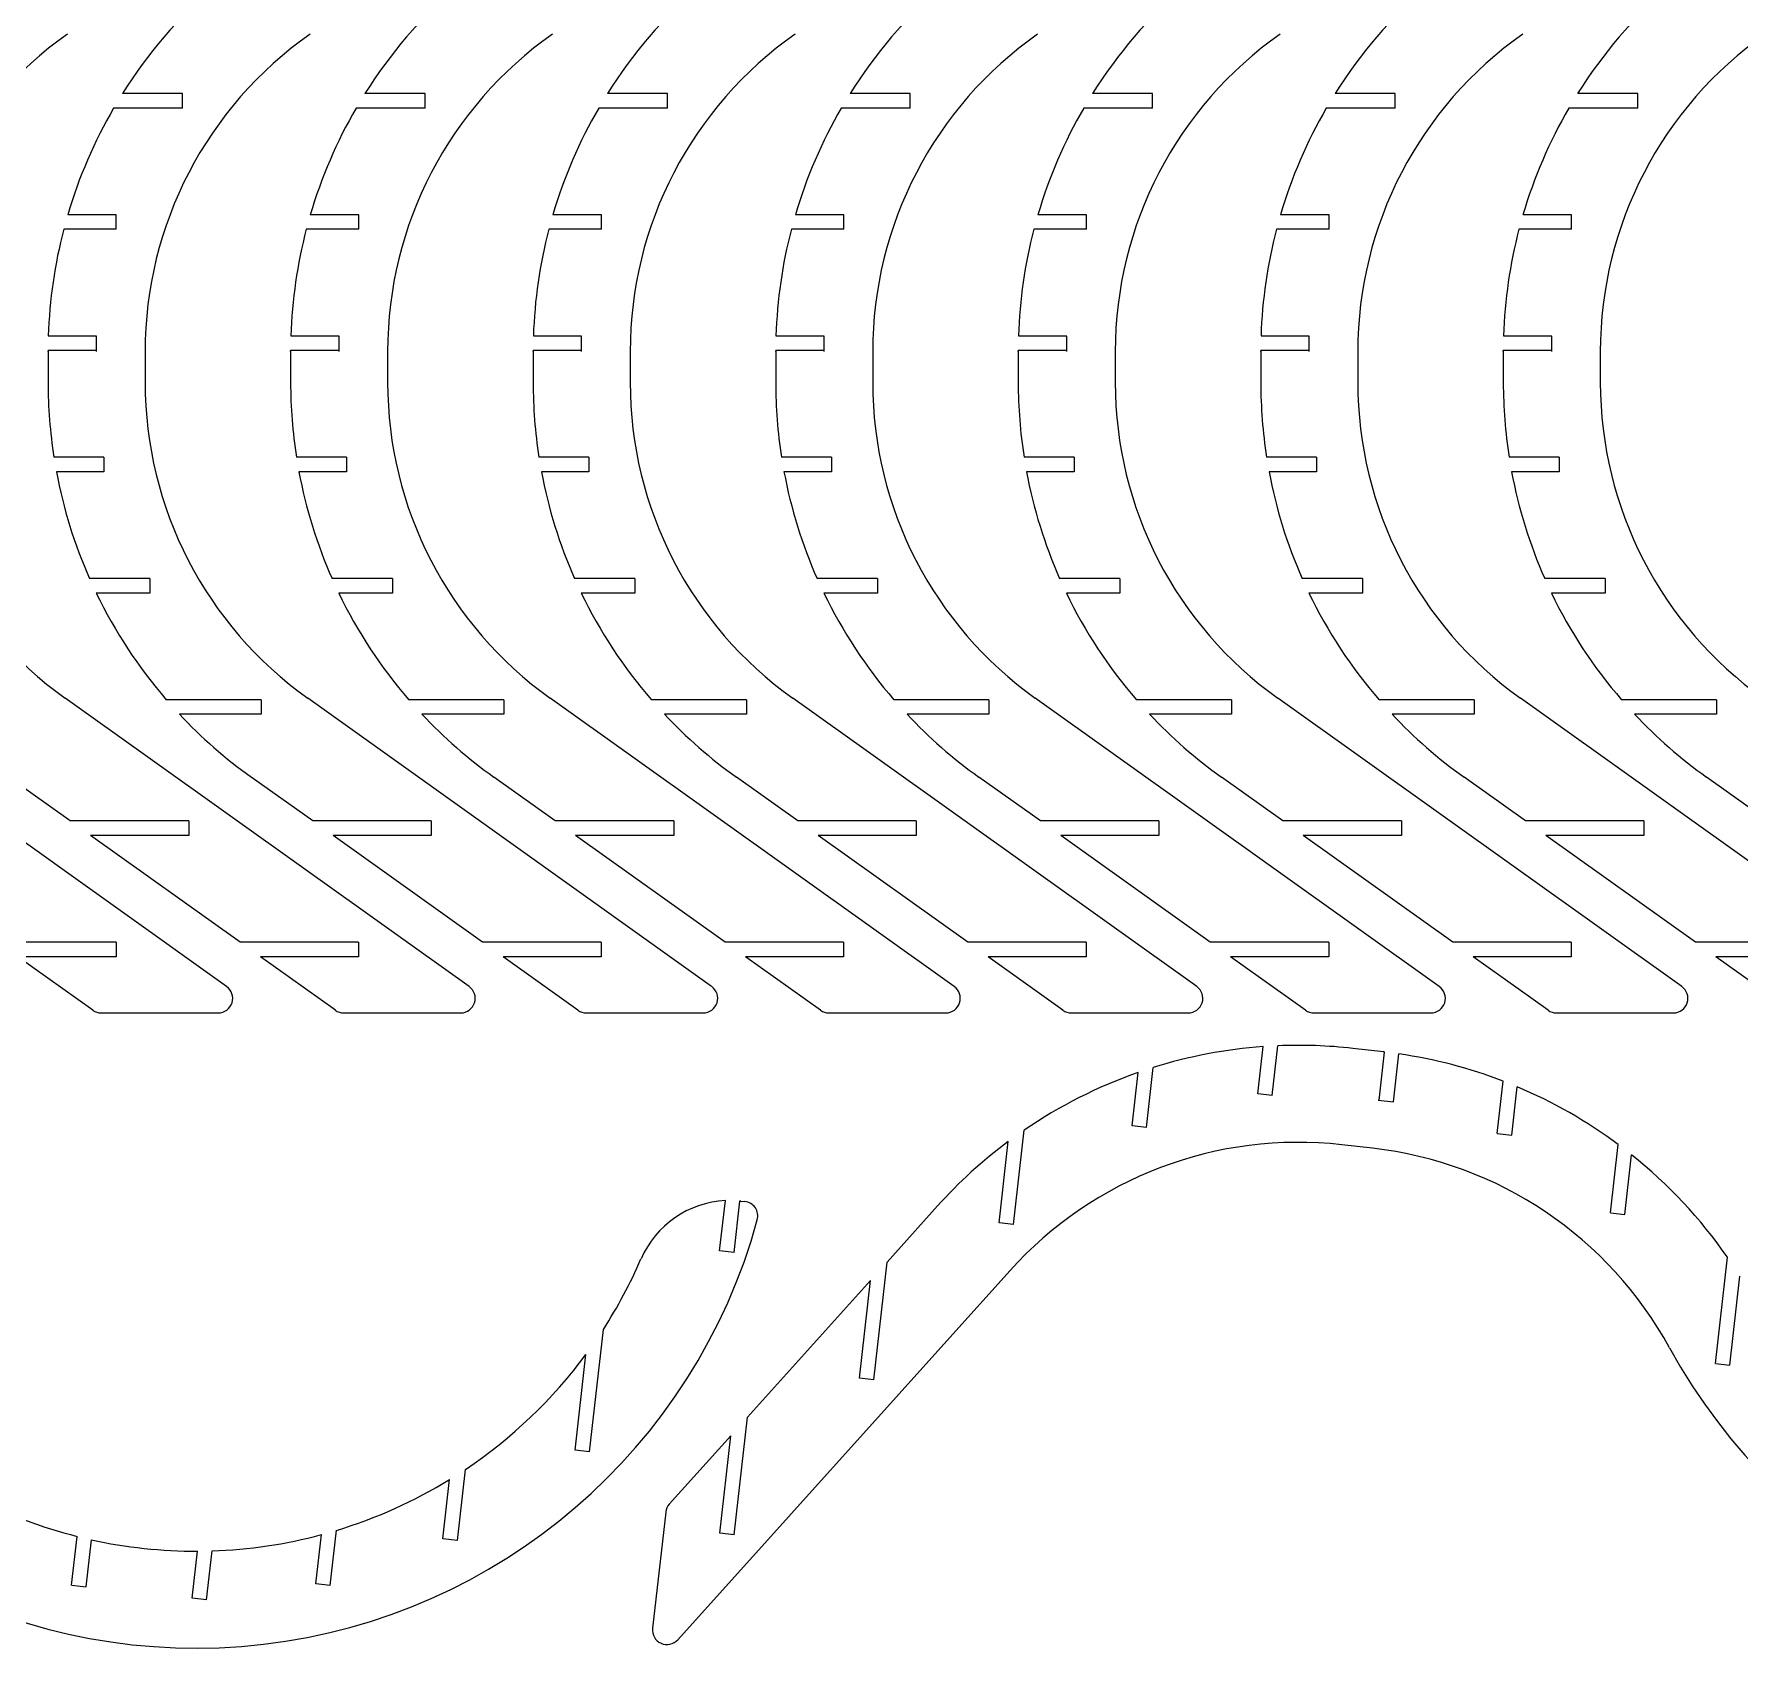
# Model space of a CAD drawing. Header units: millimetres. Extents: x -899 to 2374, y 2 to 721.
# Drawn here: x -316.9 to 34.8, y 171.2 to 504.6 of the extents above; entities that cross this region are included whole.
import ezdxf

# ---------------------------------------------------------------- set-up
doc = ezdxf.new("R2010")
doc.units = ezdxf.units.MM

msp = doc.modelspace()

# ---------------------------------------------------------------- linework, layer by layer
for p, q in [((-286.28, 492.36), (-298.66, 492.36)), ((-286.28, 492.36), (-298.66, 492.36)), ((-286.28, 489.36), (-286.28, 492.36)), ((-286.28, 489.36), (-286.28, 492.36)), ((-236.28, 492.36), (-248.66, 492.36)), ((-236.28, 492.36), (-248.66, 492.36)), ((-236.28, 489.36), (-236.28, 492.36)), ((-236.28, 489.36), (-236.28, 492.36)), ((-186.28, 492.36), (-198.66, 492.36)), ((-186.28, 492.36), (-198.66, 492.36)), ((-186.28, 489.36), (-186.28, 492.36)), ((-186.28, 489.36), (-186.28, 492.36)), ((-136.28, 492.36), (-148.66, 492.36)), ((-136.28, 492.36), (-148.66, 492.36)), ((-136.28, 489.36), (-136.28, 492.36)), ((-136.28, 489.36), (-136.28, 492.36)), ((-86.28, 492.36), (-98.66, 492.36)), ((-86.28, 492.36), (-98.66, 492.36)), ((-86.28, 489.36), (-86.28, 492.36)), ((-86.28, 489.36), (-86.28, 492.36)), ((-36.28, 492.36), (-48.66, 492.36)), ((-36.28, 492.36), (-48.66, 492.36)), ((-36.28, 489.36), (-36.28, 492.36)), ((-36.28, 489.36), (-36.28, 492.36)), ((13.72, 492.36), (1.34, 492.36)), ((13.72, 492.36), (1.34, 492.36)), ((13.72, 489.36), (13.72, 492.36)), ((13.72, 489.36), (13.72, 492.36)), ((-286.28, 489.36), (-300.48, 489.36)), ((-286.28, 489.36), (-300.48, 489.36)), ((-236.28, 489.36), (-250.48, 489.36)), ((-236.28, 489.36), (-250.48, 489.36)), ((-186.28, 489.36), (-200.48, 489.36)), ((-186.28, 489.36), (-200.48, 489.36)), ((-136.28, 489.36), (-150.48, 489.36)), ((-136.28, 489.36), (-150.48, 489.36)), ((-86.28, 489.36), (-100.48, 489.36)), ((-86.28, 489.36), (-100.48, 489.36)), ((-36.28, 489.36), (-50.48, 489.36)), ((-36.28, 489.36), (-50.48, 489.36)), ((13.72, 489.36), (-0.48, 489.36)), ((13.72, 489.36), (-0.48, 489.36)), ((-299.92, 464.36), (-310.76, 464.36)), ((-299.92, 464.36), (-310.76, 464.36)), ((-299.92, 467.36), (-309.93, 467.36)), ((-299.92, 467.36), (-309.93, 467.36)), ((-299.92, 464.36), (-299.92, 467.36)), ((-299.92, 464.36), (-299.92, 467.36)), ((-249.92, 464.36), (-260.76, 464.36)), ((-249.92, 464.36), (-260.76, 464.36)), ((-249.92, 467.36), (-259.93, 467.36)), ((-249.92, 467.36), (-259.93, 467.36)), ((-249.92, 464.36), (-249.92, 467.36)), ((-249.92, 464.36), (-249.92, 467.36)), ((-199.92, 464.36), (-210.76, 464.36)), ((-199.92, 464.36), (-210.76, 464.36)), ((-199.92, 467.36), (-209.93, 467.36)), ((-199.92, 467.36), (-209.93, 467.36)), ((-199.92, 464.36), (-199.92, 467.36)), ((-199.92, 464.36), (-199.92, 467.36)), ((-149.92, 464.36), (-160.76, 464.36)), ((-149.92, 464.36), (-160.76, 464.36)), ((-149.92, 467.36), (-159.93, 467.36)), ((-149.92, 467.36), (-159.93, 467.36)), ((-149.92, 464.36), (-149.92, 467.36)), ((-149.92, 464.36), (-149.92, 467.36)), ((-99.92, 464.36), (-110.76, 464.36)), ((-99.92, 464.36), (-110.76, 464.36)), ((-99.92, 467.36), (-109.93, 467.36)), ((-99.92, 467.36), (-109.93, 467.36)), ((-99.92, 464.36), (-99.92, 467.36)), ((-99.92, 464.36), (-99.92, 467.36)), ((-49.92, 464.36), (-60.76, 464.36)), ((-49.92, 464.36), (-60.76, 464.36)), ((-49.92, 467.36), (-59.93, 467.36)), ((-49.92, 467.36), (-59.93, 467.36)), ((-49.92, 464.36), (-49.92, 467.36)), ((-49.92, 464.36), (-49.92, 467.36)), ((0.08, 464.36), (-10.76, 464.36)), ((0.08, 464.36), (-10.76, 464.36)), ((0.08, 467.36), (-9.93, 467.36)), ((0.08, 467.36), (-9.93, 467.36)), ((0.08, 464.36), (0.08, 467.36)), ((0.08, 464.36), (0.08, 467.36)), ((-303.99, 442.36), (-313.94, 442.36)), ((-303.99, 442.36), (-313.94, 442.36)), ((-303.99, 439.16), (-303.99, 442.36)), ((-303.99, 439.16), (-303.99, 442.36)), ((-253.99, 442.36), (-263.94, 442.36)), ((-253.99, 442.36), (-263.94, 442.36)), ((-253.99, 439.16), (-253.99, 442.36)), ((-253.99, 439.16), (-253.99, 442.36)), ((-203.99, 442.36), (-213.94, 442.36)), ((-203.99, 442.36), (-213.94, 442.36)), ((-203.99, 439.16), (-203.99, 442.36)), ((-203.99, 439.16), (-203.99, 442.36)), ((-153.99, 442.36), (-163.94, 442.36)), ((-153.99, 442.36), (-163.94, 442.36)), ((-153.99, 439.16), (-153.99, 442.36)), ((-153.99, 439.16), (-153.99, 442.36)), ((-103.99, 442.36), (-113.94, 442.36)), ((-103.99, 442.36), (-113.94, 442.36)), ((-103.99, 439.16), (-103.99, 442.36)), ((-103.99, 439.16), (-103.99, 442.36)), ((-53.99, 442.36), (-63.94, 442.36)), ((-53.99, 442.36), (-63.94, 442.36)), ((-53.99, 439.16), (-53.99, 442.36)), ((-53.99, 439.16), (-53.99, 442.36)), ((-3.99, 442.36), (-13.94, 442.36)), ((-3.99, 442.36), (-13.94, 442.36)), ((-3.99, 439.16), (-3.99, 442.36)), ((-3.99, 439.16), (-3.99, 442.36)), ((-303.99, 439.36), (-313.99, 439.36)), ((-313.99, 439.16), (-313.99, 439.36)), ((-303.99, 439.36), (-313.99, 439.36)), ((-313.99, 439.16), (-313.99, 439.36)), ((-313.99, 439.16), (-313.99, 432.79)), ((-313.99, 439.16), (-313.99, 432.79)), ((-293.99, 439.16), (-293.99, 432.79)), ((-293.99, 439.16), (-293.99, 432.79)), ((-253.99, 439.36), (-263.99, 439.36)), ((-263.99, 439.16), (-263.99, 439.36)), ((-253.99, 439.36), (-263.99, 439.36)), ((-263.99, 439.16), (-263.99, 439.36)), ((-263.99, 439.16), (-263.99, 432.79)), ((-263.99, 439.16), (-263.99, 432.79)), ((-243.99, 439.16), (-243.99, 432.79)), ((-243.99, 439.16), (-243.99, 432.79)), ((-203.99, 439.36), (-213.99, 439.36)), ((-213.99, 439.16), (-213.99, 439.36)), ((-203.99, 439.36), (-213.99, 439.36)), ((-213.99, 439.16), (-213.99, 439.36)), ((-213.99, 439.16), (-213.99, 432.79)), ((-213.99, 439.16), (-213.99, 432.79)), ((-193.99, 439.16), (-193.99, 432.79)), ((-193.99, 439.16), (-193.99, 432.79)), ((-153.99, 439.36), (-163.99, 439.36)), ((-163.99, 439.16), (-163.99, 439.36)), ((-153.99, 439.36), (-163.99, 439.36)), ((-163.99, 439.16), (-163.99, 439.36)), ((-163.99, 439.16), (-163.99, 432.79)), ((-163.99, 439.16), (-163.99, 432.79)), ((-143.99, 439.16), (-143.99, 432.79)), ((-143.99, 439.16), (-143.99, 432.79)), ((-103.99, 439.36), (-113.99, 439.36)), ((-113.99, 439.16), (-113.99, 439.36)), ((-103.99, 439.36), (-113.99, 439.36)), ((-113.99, 439.16), (-113.99, 439.36)), ((-113.99, 439.16), (-113.99, 432.79)), ((-113.99, 439.16), (-113.99, 432.79)), ((-93.99, 439.16), (-93.99, 432.79)), ((-93.99, 439.16), (-93.99, 432.79)), ((-53.99, 439.36), (-63.99, 439.36)), ((-63.99, 439.16), (-63.99, 439.36)), ((-53.99, 439.36), (-63.99, 439.36)), ((-63.99, 439.16), (-63.99, 439.36)), ((-63.99, 439.16), (-63.99, 432.79)), ((-63.99, 439.16), (-63.99, 432.79)), ((-43.99, 439.16), (-43.99, 432.79)), ((-43.99, 439.16), (-43.99, 432.79)), ((-3.99, 439.36), (-13.99, 439.36)), ((-13.99, 439.16), (-13.99, 439.36)), ((-3.99, 439.36), (-13.99, 439.36)), ((-13.99, 439.16), (-13.99, 439.36)), ((-13.99, 439.16), (-13.99, 432.79)), ((-13.99, 439.16), (-13.99, 432.79)), ((6.01, 439.16), (6.01, 432.79)), ((6.01, 439.16), (6.01, 432.79)), ((-302.49, 417.36), (-312.79, 417.36)), ((-302.49, 417.36), (-312.79, 417.36)), ((-302.49, 417.36), (-302.49, 414.36)), ((-302.49, 417.36), (-302.49, 414.36)), ((-252.49, 417.36), (-262.79, 417.36)), ((-252.49, 417.36), (-262.79, 417.36)), ((-252.49, 417.36), (-252.49, 414.36)), ((-252.49, 417.36), (-252.49, 414.36)), ((-202.49, 417.36), (-212.79, 417.36)), ((-202.49, 417.36), (-212.79, 417.36)), ((-202.49, 417.36), (-202.49, 414.36)), ((-202.49, 417.36), (-202.49, 414.36)), ((-152.49, 417.36), (-162.79, 417.36)), ((-152.49, 417.36), (-162.79, 417.36)), ((-152.49, 417.36), (-152.49, 414.36)), ((-152.49, 417.36), (-152.49, 414.36)), ((-102.49, 417.36), (-112.79, 417.36)), ((-102.49, 417.36), (-112.79, 417.36)), ((-102.49, 417.36), (-102.49, 414.36)), ((-102.49, 417.36), (-102.49, 414.36)), ((-52.49, 417.36), (-62.79, 417.36)), ((-52.49, 417.36), (-62.79, 417.36)), ((-52.49, 417.36), (-52.49, 414.36)), ((-52.49, 417.36), (-52.49, 414.36)), ((-2.49, 417.36), (-12.79, 417.36)), ((-2.49, 417.36), (-12.79, 417.36)), ((-2.49, 417.36), (-2.49, 414.36)), ((-2.49, 417.36), (-2.49, 414.36)), ((-302.49, 414.36), (-312.28, 414.36)), ((-302.49, 414.36), (-312.28, 414.36)), ((-252.49, 414.36), (-262.28, 414.36)), ((-252.49, 414.36), (-262.28, 414.36)), ((-202.49, 414.36), (-212.28, 414.36)), ((-202.49, 414.36), (-212.28, 414.36)), ((-152.49, 414.36), (-162.28, 414.36)), ((-152.49, 414.36), (-162.28, 414.36)), ((-102.49, 414.36), (-112.28, 414.36)), ((-102.49, 414.36), (-112.28, 414.36)), ((-52.49, 414.36), (-62.28, 414.36)), ((-52.49, 414.36), (-62.28, 414.36)), ((-2.49, 414.36), (-12.28, 414.36)), ((-2.49, 414.36), (-12.28, 414.36)), ((-293.02, 392.36), (-305.45, 392.36)), ((-293.02, 392.36), (-305.45, 392.36)), ((-293.02, 392.36), (-293.02, 389.36)), ((-293.02, 392.36), (-293.02, 389.36)), ((-243.02, 392.36), (-255.45, 392.36)), ((-243.02, 392.36), (-255.45, 392.36)), ((-243.02, 392.36), (-243.02, 389.36)), ((-243.02, 392.36), (-243.02, 389.36)), ((-193.02, 392.36), (-205.45, 392.36)), ((-193.02, 392.36), (-205.45, 392.36)), ((-193.02, 392.36), (-193.02, 389.36)), ((-193.02, 392.36), (-193.02, 389.36)), ((-143.02, 392.36), (-155.45, 392.36)), ((-143.02, 392.36), (-155.45, 392.36)), ((-143.02, 392.36), (-143.02, 389.36)), ((-143.02, 392.36), (-143.02, 389.36)), ((-93.02, 392.36), (-105.45, 392.36)), ((-93.02, 392.36), (-105.45, 392.36)), ((-93.02, 392.36), (-93.02, 389.36)), ((-93.02, 392.36), (-93.02, 389.36)), ((-43.02, 392.36), (-55.45, 392.36)), ((-43.02, 392.36), (-55.45, 392.36)), ((-43.02, 392.36), (-43.02, 389.36)), ((-43.02, 392.36), (-43.02, 389.36)), ((6.98, 392.36), (-5.45, 392.36)), ((6.98, 392.36), (-5.45, 392.36)), ((6.98, 392.36), (6.98, 389.36)), ((6.98, 392.36), (6.98, 389.36)), ((-293.02, 389.36), (-304.07, 389.36)), ((-293.02, 389.36), (-304.07, 389.36)), ((-243.02, 389.36), (-254.07, 389.36)), ((-243.02, 389.36), (-254.07, 389.36)), ((-193.02, 389.36), (-204.07, 389.36)), ((-193.02, 389.36), (-204.07, 389.36)), ((-143.02, 389.36), (-154.07, 389.36)), ((-143.02, 389.36), (-154.07, 389.36)), ((-93.02, 389.36), (-104.07, 389.36)), ((-93.02, 389.36), (-104.07, 389.36)), ((-43.02, 389.36), (-54.07, 389.36)), ((-43.02, 389.36), (-54.07, 389.36)), ((6.98, 389.36), (-4.07, 389.36)), ((6.98, 389.36), (-4.07, 389.36)), ((-277.19, 308.23), (-360.47, 367.67)), ((-277.19, 308.23), (-360.47, 367.67)), ((-227.19, 308.23), (-310.47, 367.67)), ((-227.19, 308.23), (-310.47, 367.67)), ((-270.03, 367.36), (-289.62, 367.36)), ((-270.03, 367.36), (-289.62, 367.36)), ((-270.03, 367.36), (-270.03, 364.36)), ((-270.03, 367.36), (-270.03, 364.36)), ((-177.19, 308.23), (-260.47, 367.67)), ((-177.19, 308.23), (-260.47, 367.67)), ((-220.03, 367.36), (-239.62, 367.36)), ((-220.03, 367.36), (-239.62, 367.36)), ((-220.03, 367.36), (-220.03, 364.36)), ((-220.03, 367.36), (-220.03, 364.36)), ((-127.19, 308.23), (-210.47, 367.67)), ((-127.19, 308.23), (-210.47, 367.67)), ((-170.03, 367.36), (-189.62, 367.36)), ((-170.03, 367.36), (-189.62, 367.36)), ((-170.03, 367.36), (-170.03, 364.36)), ((-170.03, 367.36), (-170.03, 364.36)), ((-77.19, 308.23), (-160.47, 367.67)), ((-77.19, 308.23), (-160.47, 367.67)), ((-120.03, 367.36), (-139.62, 367.36)), ((-120.03, 367.36), (-139.62, 367.36)), ((-120.03, 367.36), (-120.03, 364.36)), ((-120.03, 367.36), (-120.03, 364.36)), ((-27.19, 308.23), (-110.47, 367.67)), ((-27.19, 308.23), (-110.47, 367.67)), ((-70.03, 367.36), (-89.62, 367.36)), ((-70.03, 367.36), (-89.62, 367.36)), ((-70.03, 367.36), (-70.03, 364.36)), ((-70.03, 367.36), (-70.03, 364.36)), ((22.81, 308.23), (-60.47, 367.67)), ((22.81, 308.23), (-60.47, 367.67)), ((-20.03, 367.36), (-39.62, 367.36)), ((-20.03, 367.36), (-39.62, 367.36)), ((-20.03, 367.36), (-20.03, 364.36)), ((-20.03, 367.36), (-20.03, 364.36)), ((72.81, 308.23), (-10.47, 367.67)), ((72.81, 308.23), (-10.47, 367.67)), ((29.97, 367.36), (10.38, 367.36)), ((29.97, 367.36), (10.38, 367.36)), ((29.97, 367.36), (29.97, 364.36)), ((29.97, 367.36), (29.97, 364.36)), ((-270.03, 364.36), (-286.91, 364.36)), ((-270.03, 364.36), (-286.91, 364.36)), ((-220.03, 364.36), (-236.91, 364.36)), ((-220.03, 364.36), (-236.91, 364.36)), ((-170.03, 364.36), (-186.91, 364.36)), ((-170.03, 364.36), (-186.91, 364.36)), ((-120.03, 364.36), (-136.91, 364.36)), ((-120.03, 364.36), (-136.91, 364.36)), ((-70.03, 364.36), (-86.91, 364.36)), ((-70.03, 364.36), (-86.91, 364.36)), ((-20.03, 364.36), (-36.91, 364.36)), ((-20.03, 364.36), (-36.91, 364.36)), ((29.97, 364.36), (13.09, 364.36)), ((29.97, 364.36), (13.09, 364.36)), ((-309.43, 342.36), (-322.09, 351.4)), ((-309.43, 342.36), (-322.09, 351.4)), ((-259.43, 342.36), (-272.09, 351.4)), ((-259.43, 342.36), (-272.09, 351.4)), ((-209.43, 342.36), (-222.09, 351.4)), ((-209.43, 342.36), (-222.09, 351.4)), ((-159.43, 342.36), (-172.09, 351.4)), ((-159.43, 342.36), (-172.09, 351.4)), ((-109.43, 342.36), (-122.09, 351.4)), ((-109.43, 342.36), (-122.09, 351.4)), ((-59.43, 342.36), (-72.09, 351.4)), ((-59.43, 342.36), (-72.09, 351.4)), ((-9.43, 342.36), (-22.09, 351.4)), ((-9.43, 342.36), (-22.09, 351.4)), ((40.57, 342.36), (27.91, 351.4)), ((40.57, 342.36), (27.91, 351.4)), ((-285, 342.36), (-309.43, 342.36)), ((-285, 342.36), (-309.43, 342.36)), ((-285, 342.36), (-285, 339.36)), ((-285, 342.36), (-285, 339.36)), ((-235, 342.36), (-259.43, 342.36)), ((-235, 342.36), (-259.43, 342.36)), ((-235, 342.36), (-235, 339.36)), ((-235, 342.36), (-235, 339.36)), ((-185, 342.36), (-209.43, 342.36)), ((-185, 342.36), (-209.43, 342.36)), ((-185, 342.36), (-185, 339.36)), ((-185, 342.36), (-185, 339.36)), ((-135, 342.36), (-159.43, 342.36)), ((-135, 342.36), (-159.43, 342.36)), ((-135, 342.36), (-135, 339.36)), ((-135, 342.36), (-135, 339.36)), ((-85, 342.36), (-109.43, 342.36)), ((-85, 342.36), (-109.43, 342.36)), ((-85, 342.36), (-85, 339.36)), ((-85, 342.36), (-85, 339.36)), ((-35, 342.36), (-59.43, 342.36)), ((-35, 342.36), (-59.43, 342.36)), ((-35, 342.36), (-35, 339.36)), ((-35, 342.36), (-35, 339.36)), ((15, 342.36), (-9.43, 342.36)), ((15, 342.36), (-9.43, 342.36)), ((15, 342.36), (15, 339.36)), ((15, 342.36), (15, 339.36)), ((-274.4, 317.36), (-305.23, 339.36)), ((-285, 339.36), (-305.23, 339.36)), ((-274.4, 317.36), (-305.23, 339.36)), ((-285, 339.36), (-305.23, 339.36)), ((-224.4, 317.36), (-255.23, 339.36)), ((-235, 339.36), (-255.23, 339.36)), ((-224.4, 317.36), (-255.23, 339.36)), ((-235, 339.36), (-255.23, 339.36)), ((-174.4, 317.36), (-205.23, 339.36)), ((-185, 339.36), (-205.23, 339.36)), ((-174.4, 317.36), (-205.23, 339.36)), ((-185, 339.36), (-205.23, 339.36)), ((-124.4, 317.36), (-155.23, 339.36)), ((-135, 339.36), (-155.23, 339.36)), ((-124.4, 317.36), (-155.23, 339.36)), ((-135, 339.36), (-155.23, 339.36)), ((-74.4, 317.36), (-105.23, 339.36)), ((-85, 339.36), (-105.23, 339.36)), ((-74.4, 317.36), (-105.23, 339.36)), ((-85, 339.36), (-105.23, 339.36)), ((-24.4, 317.36), (-55.23, 339.36)), ((-35, 339.36), (-55.23, 339.36)), ((-24.4, 317.36), (-55.23, 339.36)), ((-35, 339.36), (-55.23, 339.36)), ((25.6, 317.36), (-5.23, 339.36)), ((15, 339.36), (-5.23, 339.36)), ((25.6, 317.36), (-5.23, 339.36)), ((15, 339.36), (-5.23, 339.36)), ((-299.98, 317.36), (-324.4, 317.36)), ((-299.98, 317.36), (-324.4, 317.36)), ((-299.98, 317.36), (-299.98, 314.36)), ((-299.98, 317.36), (-299.98, 314.36)), ((-249.98, 317.36), (-274.4, 317.36)), ((-249.98, 317.36), (-274.4, 317.36)), ((-249.98, 317.36), (-249.98, 314.36)), ((-249.98, 317.36), (-249.98, 314.36)), ((-199.98, 317.36), (-224.4, 317.36)), ((-199.98, 317.36), (-224.4, 317.36)), ((-199.98, 317.36), (-199.98, 314.36)), ((-199.98, 317.36), (-199.98, 314.36)), ((-149.98, 317.36), (-174.4, 317.36)), ((-149.98, 317.36), (-174.4, 317.36)), ((-149.98, 317.36), (-149.98, 314.36)), ((-149.98, 317.36), (-149.98, 314.36)), ((-99.98, 317.36), (-124.4, 317.36)), ((-99.98, 317.36), (-124.4, 317.36)), ((-99.98, 317.36), (-99.98, 314.36)), ((-99.98, 317.36), (-99.98, 314.36)), ((-49.98, 317.36), (-74.4, 317.36)), ((-49.98, 317.36), (-74.4, 317.36)), ((-49.98, 317.36), (-49.98, 314.36)), ((-49.98, 317.36), (-49.98, 314.36)), ((0.02, 317.36), (-24.4, 317.36)), ((0.02, 317.36), (-24.4, 317.36)), ((0.02, 317.36), (0.02, 314.36)), ((0.02, 317.36), (0.02, 314.36)), ((50.02, 317.36), (25.6, 317.36)), ((50.02, 317.36), (25.6, 317.36)), ((-304.77, 303.35), (-320.2, 314.36)), ((-299.98, 314.36), (-320.2, 314.36)), ((-304.77, 303.35), (-320.2, 314.36)), ((-299.98, 314.36), (-320.2, 314.36)), ((-254.77, 303.35), (-270.2, 314.36)), ((-249.98, 314.36), (-270.2, 314.36)), ((-254.77, 303.35), (-270.2, 314.36)), ((-249.98, 314.36), (-270.2, 314.36)), ((-204.77, 303.35), (-220.2, 314.36)), ((-199.98, 314.36), (-220.2, 314.36)), ((-204.77, 303.35), (-220.2, 314.36)), ((-199.98, 314.36), (-220.2, 314.36)), ((-154.77, 303.35), (-170.2, 314.36)), ((-149.98, 314.36), (-170.2, 314.36)), ((-154.77, 303.35), (-170.2, 314.36)), ((-149.98, 314.36), (-170.2, 314.36)), ((-104.77, 303.35), (-120.2, 314.36)), ((-99.98, 314.36), (-120.2, 314.36)), ((-104.77, 303.35), (-120.2, 314.36)), ((-99.98, 314.36), (-120.2, 314.36)), ((-54.77, 303.35), (-70.2, 314.36)), ((-49.98, 314.36), (-70.2, 314.36)), ((-54.77, 303.35), (-70.2, 314.36)), ((-49.98, 314.36), (-70.2, 314.36)), ((-4.77, 303.35), (-20.2, 314.36)), ((0.02, 314.36), (-20.2, 314.36)), ((-4.77, 303.35), (-20.2, 314.36)), ((0.02, 314.36), (-20.2, 314.36)), ((45.23, 303.35), (29.8, 314.36)), ((50.02, 314.36), (29.8, 314.36)), ((45.23, 303.35), (29.8, 314.36)), ((50.02, 314.36), (29.8, 314.36)), ((-303.03, 302.79), (-278.93, 302.79)), ((-303.03, 302.79), (-278.93, 302.79)), ((-253.03, 302.79), (-228.93, 302.79)), ((-253.03, 302.79), (-228.93, 302.79)), ((-203.03, 302.79), (-178.93, 302.79)), ((-203.03, 302.79), (-178.93, 302.79)), ((-153.03, 302.79), (-128.93, 302.79)), ((-153.03, 302.79), (-128.93, 302.79)), ((-103.03, 302.79), (-78.93, 302.79)), ((-103.03, 302.79), (-78.93, 302.79)), ((-53.03, 302.79), (-28.93, 302.79)), ((-53.03, 302.79), (-28.93, 302.79)), ((-3.03, 302.79), (21.07, 302.79)), ((-3.03, 302.79), (21.07, 302.79)), ((-64.62, 286.11), (-63.52, 295.83)), ((-64.62, 286.11), (-63.52, 295.83)), ((-61.64, 285.77), (-60.48, 296.01)), ((-61.64, 285.77), (-60.48, 296.01)), ((-38.68, 294.75), (-45.01, 295.46)), ((-38.68, 294.75), (-45.01, 295.46)), ((-39.61, 284.79), (-38.48, 294.72)), ((-39.61, 284.79), (-38.48, 294.72)), ((-38.68, 294.75), (-38.48, 294.72)), ((-38.68, 294.75), (-38.48, 294.72)), ((-36.63, 284.45), (-35.51, 294.33)), ((-36.63, 284.45), (-35.51, 294.33)), ((-90.53, 279.52), (-89.28, 290.49)), ((-90.53, 279.52), (-89.28, 290.49)), ((-87.54, 279.18), (-86.15, 291.53)), ((-87.54, 279.18), (-86.15, 291.53)), ((-15.23, 277.93), (-14.01, 288.7)), ((-15.23, 277.93), (-14.01, 288.7)), ((-61.64, 285.77), (-64.62, 286.11)), ((-61.64, 285.77), (-64.62, 286.11)), ((-12.25, 277.59), (-11.12, 287.54)), ((-12.25, 277.59), (-11.12, 287.54)), ((-39.81, 284.81), (-36.63, 284.45)), ((-39.81, 284.81), (-36.63, 284.45)), ((-114.97, 259.14), (-112.77, 278.6)), ((-114.97, 259.14), (-112.77, 278.6)), ((-87.54, 279.18), (-90.53, 279.52)), ((-87.54, 279.18), (-90.53, 279.52)), ((-15.23, 277.93), (-12.25, 277.59)), ((-15.23, 277.93), (-12.25, 277.59)), ((-117.95, 259.48), (-116.05, 276.26)), ((-117.95, 259.48), (-116.05, 276.26)), ((-40.94, 274.87), (-47.26, 275.59)), ((-40.94, 274.87), (-47.26, 275.59)), ((8.08, 261.56), (9.68, 275.67)), ((8.08, 261.56), (9.68, 275.67)), ((11.06, 261.22), (12.45, 273.53)), ((11.06, 261.22), (12.45, 273.53)), ((-175.55, 253.73), (-174.37, 264.09)), ((-175.55, 253.73), (-174.37, 264.09)), ((-172.56, 253.39), (-171.36, 264)), ((-172.56, 253.39), (-171.36, 264)), ((-171.15, 263.98), (-170.33, 263.89)), ((-171.15, 263.98), (-170.33, 263.89)), ((-141.01, 251.42), (-130.6, 262.99)), ((-141.01, 251.42), (-130.6, 262.99)), ((8.08, 261.56), (11.06, 261.22)), ((8.08, 261.56), (11.06, 261.22)), ((-114.97, 259.14), (-117.95, 259.48)), ((-114.97, 259.14), (-117.95, 259.48)), ((-172.56, 253.39), (-175.55, 253.73)), ((-172.56, 253.39), (-175.55, 253.73)), ((-143.76, 227.15), (-141.01, 251.42)), ((-143.76, 227.15), (-141.01, 251.42)), ((29.72, 230.52), (32.2, 252.41)), ((29.72, 230.52), (32.2, 252.41)), ((-184.17, 173.55), (-115.74, 249.61)), ((-184.17, 173.55), (-115.74, 249.61)), ((-169.79, 219.43), (-144.46, 247.58)), ((-169.79, 219.43), (-144.46, 247.58)), ((-146.74, 227.49), (-144.46, 247.58)), ((-146.74, 227.49), (-144.46, 247.58)), ((32.71, 230.18), (34.78, 248.51)), ((32.71, 230.18), (34.78, 248.51)), ((-202.38, 212.31), (-199.52, 237.54)), ((-202.38, 212.31), (-199.52, 237.54)), ((-205.36, 212.65), (-203.13, 232.33)), ((-205.36, 212.65), (-203.13, 232.33)), ((29.72, 230.52), (32.71, 230.18)), ((29.72, 230.52), (32.71, 230.18)), ((-143.76, 227.15), (-146.74, 227.49)), ((-143.76, 227.15), (-146.74, 227.49)), ((-172.54, 195.16), (-169.79, 219.43)), ((-172.54, 195.16), (-169.79, 219.43)), ((-185.92, 201.5), (-173.24, 215.6)), ((-185.92, 201.5), (-173.24, 215.6)), ((-175.52, 195.5), (-173.24, 215.6)), ((-175.52, 195.5), (-173.24, 215.6)), ((-202.38, 212.31), (-205.36, 212.65)), ((-202.38, 212.31), (-205.36, 212.65)), ((-229.61, 193.97), (-227.95, 208.66)), ((-229.61, 193.97), (-227.95, 208.66)), ((-232.59, 194.31), (-231.21, 206.58)), ((-232.59, 194.31), (-231.21, 206.58)), ((-186.67, 199.84), (-189.39, 175.89)), ((-186.67, 199.84), (-189.39, 175.89)), ((-309.16, 184.76), (-308.01, 194.85)), ((-309.16, 184.76), (-308.01, 194.85)), ((-306.17, 184.42), (-305.07, 194.15)), ((-306.17, 184.42), (-305.07, 194.15)), ((-258.8, 185.06), (-257.65, 195.21)), ((-258.8, 185.06), (-257.65, 195.21)), ((-255.82, 184.72), (-254.53, 196.1)), ((-255.82, 184.72), (-254.53, 196.1)), ((-229.61, 193.97), (-232.59, 194.31)), ((-229.61, 193.97), (-232.59, 194.31)), ((-172.54, 195.16), (-175.52, 195.5)), ((-172.54, 195.16), (-175.52, 195.5)), ((-284.3, 182.08), (-283.2, 191.8)), ((-284.3, 182.08), (-283.2, 191.8)), ((-281.32, 181.74), (-280.17, 191.86)), ((-281.32, 181.74), (-280.17, 191.86)), ((-309.16, 184.76), (-306.17, 184.42)), ((-309.16, 184.76), (-306.17, 184.42)), ((-255.82, 184.72), (-258.8, 185.06)), ((-255.82, 184.72), (-258.8, 185.06)), ((-281.32, 181.74), (-284.3, 182.08)), ((-281.32, 181.74), (-284.3, 182.08))]:
    msp.add_line(p, q)
for centre, radius, start, end in [((-213.99, 439.16), 100, 131.2343, 147.8579), ((-213.99, 439.16), 100, 131.2343, 147.8579), ((-163.99, 439.16), 100, 131.2343, 147.8579), ((-163.99, 439.16), 100, 131.2343, 147.8579), ((-113.99, 439.16), 100, 131.2343, 147.8579), ((-113.99, 439.16), 100, 131.2343, 147.8579), ((-63.99, 439.16), 100, 131.2343, 147.8579), ((-63.99, 439.16), 100, 131.2343, 147.8579), ((-13.99, 439.16), 100, 131.2343, 147.8579), ((-13.99, 439.16), 100, 131.2343, 147.8579), ((36.01, 439.16), 100, 131.2343, 147.8579), ((36.01, 439.16), 100, 131.2343, 147.8579), ((86.01, 439.16), 100, 131.2343, 147.8579), ((86.01, 439.16), 100, 131.2343, 147.8579), ((-263.99, 439.16), 80, 125.0996, 180), ((-263.99, 439.16), 80, 125.0996, 180), ((-213.99, 439.16), 80, 125.0996, 180), ((-213.99, 439.16), 80, 125.0996, 180), ((-163.99, 439.16), 80, 125.0996, 180), ((-163.99, 439.16), 80, 125.0996, 180), ((-113.99, 439.16), 80, 125.0996, 180), ((-113.99, 439.16), 80, 125.0996, 180), ((-63.99, 439.16), 80, 125.0996, 180), ((-63.99, 439.16), 80, 125.0996, 180), ((-13.99, 439.16), 80, 125.0996, 180), ((-13.99, 439.16), 80, 125.0996, 180), ((36.01, 439.16), 80, 125.0996, 180), ((36.01, 439.16), 80, 125.0996, 180), ((86.01, 439.16), 80, 125.0996, 180), ((86.01, 439.16), 80, 125.0996, 180), ((-213.99, 439.16), 100, 149.8662, 163.6192), ((-213.99, 439.16), 100, 149.8662, 163.6192), ((-163.99, 439.16), 100, 149.8662, 163.6192), ((-163.99, 439.16), 100, 149.8662, 163.6192), ((-113.99, 439.16), 100, 149.8662, 163.6192), ((-113.99, 439.16), 100, 149.8662, 163.6192), ((-63.99, 439.16), 100, 149.8662, 163.6192), ((-63.99, 439.16), 100, 149.8662, 163.6192), ((-13.99, 439.16), 100, 149.8662, 163.6192), ((-13.99, 439.16), 100, 149.8662, 163.6192), ((36.01, 439.16), 100, 149.8662, 163.6192), ((36.01, 439.16), 100, 149.8662, 163.6192), ((86.01, 439.16), 100, 149.8662, 163.6192), ((86.01, 439.16), 100, 149.8662, 163.6192), ((-213.99, 439.16), 100, 165.4029, 178.165), ((-213.99, 439.16), 100, 165.4029, 178.165), ((-163.99, 439.16), 100, 165.4029, 178.165), ((-163.99, 439.16), 100, 165.4029, 178.165), ((-113.99, 439.16), 100, 165.4029, 178.165), ((-113.99, 439.16), 100, 165.4029, 178.165), ((-63.99, 439.16), 100, 165.4029, 178.165), ((-63.99, 439.16), 100, 165.4029, 178.165), ((-13.99, 439.16), 100, 165.4029, 178.165), ((-13.99, 439.16), 100, 165.4029, 178.165), ((36.01, 439.16), 100, 165.4029, 178.165), ((36.01, 439.16), 100, 165.4029, 178.165), ((86.01, 439.16), 100, 165.4029, 178.165), ((86.01, 439.16), 100, 165.4029, 178.165), ((-213.99, 439.16), 100, 179.8842, 180), ((-213.99, 439.16), 100, 179.8842, 180), ((-163.99, 439.16), 100, 179.8842, 180), ((-163.99, 439.16), 100, 179.8842, 180), ((-113.99, 439.16), 100, 179.8842, 180), ((-113.99, 439.16), 100, 179.8842, 180), ((-63.99, 439.16), 100, 179.8842, 180), ((-63.99, 439.16), 100, 179.8842, 180), ((-13.99, 439.16), 100, 179.8842, 180), ((-13.99, 439.16), 100, 179.8842, 180), ((36.01, 439.16), 100, 179.8842, 180), ((36.01, 439.16), 100, 179.8842, 180), ((86.01, 439.16), 100, 179.8842, 180), ((86.01, 439.16), 100, 179.8842, 180), ((-263.99, 432.79), 80, 180, 234.4808), ((-263.99, 432.79), 80, 180, 234.4808), ((-213.99, 432.79), 100, 180, 188.8754), ((-213.99, 432.79), 100, 180, 188.8754), ((-213.99, 432.79), 80, 180, 234.4808), ((-213.99, 432.79), 80, 180, 234.4808), ((-163.99, 432.79), 100, 180, 188.8754), ((-163.99, 432.79), 100, 180, 188.8754), ((-163.99, 432.79), 80, 180, 234.4808), ((-163.99, 432.79), 80, 180, 234.4808), ((-113.99, 432.79), 100, 180, 188.8754), ((-113.99, 432.79), 100, 180, 188.8754), ((-113.99, 432.79), 80, 180, 234.4808), ((-113.99, 432.79), 80, 180, 234.4808), ((-63.99, 432.79), 100, 180, 188.8754), ((-63.99, 432.79), 100, 180, 188.8754), ((-63.99, 432.79), 80, 180, 234.4808), ((-63.99, 432.79), 80, 180, 234.4808), ((-13.99, 432.79), 100, 180, 188.8754), ((-13.99, 432.79), 100, 180, 188.8754), ((-13.99, 432.79), 80, 180, 234.4808), ((-13.99, 432.79), 80, 180, 234.4808), ((36.01, 432.79), 100, 180, 188.8754), ((36.01, 432.79), 100, 180, 188.8754), ((36.01, 432.79), 80, 180, 234.4808), ((36.01, 432.79), 80, 180, 234.4808), ((86.01, 432.79), 100, 180, 188.8754), ((86.01, 432.79), 100, 180, 188.8754), ((86.01, 432.79), 80, 180, 234.4808), ((86.01, 432.79), 80, 180, 234.4808), ((-213.99, 432.79), 100, 190.6195, 203.8464), ((-213.99, 432.79), 100, 190.6195, 203.8464), ((-163.99, 432.79), 100, 190.6195, 203.8464), ((-163.99, 432.79), 100, 190.6195, 203.8464), ((-113.99, 432.79), 100, 190.6195, 203.8464), ((-113.99, 432.79), 100, 190.6195, 203.8464), ((-63.99, 432.79), 100, 190.6195, 203.8464), ((-63.99, 432.79), 100, 190.6195, 203.8464), ((-13.99, 432.79), 100, 190.6195, 203.8464), ((-13.99, 432.79), 100, 190.6195, 203.8464), ((36.01, 432.79), 100, 190.6195, 203.8464), ((36.01, 432.79), 100, 190.6195, 203.8464), ((86.01, 432.79), 100, 190.6195, 203.8464), ((86.01, 432.79), 100, 190.6195, 203.8464), ((-213.99, 432.79), 100, 205.7399, 220.8655), ((-213.99, 432.79), 100, 205.7399, 220.8655), ((-163.99, 432.79), 100, 205.7399, 220.8655), ((-163.99, 432.79), 100, 205.7399, 220.8655), ((-113.99, 432.79), 100, 205.7399, 220.8655), ((-113.99, 432.79), 100, 205.7399, 220.8655), ((-63.99, 432.79), 100, 205.7399, 220.8655), ((-63.99, 432.79), 100, 205.7399, 220.8655), ((-13.99, 432.79), 100, 205.7399, 220.8655), ((-13.99, 432.79), 100, 205.7399, 220.8655), ((36.01, 432.79), 100, 205.7399, 220.8655), ((36.01, 432.79), 100, 205.7399, 220.8655), ((86.01, 432.79), 100, 205.7399, 220.8655), ((86.01, 432.79), 100, 205.7399, 220.8655), ((-213.99, 432.79), 100, 223.1795, 234.4808), ((-213.99, 432.79), 100, 223.1795, 234.4808), ((-163.99, 432.79), 100, 223.1795, 234.4808), ((-163.99, 432.79), 100, 223.1795, 234.4808), ((-113.99, 432.79), 100, 223.1795, 234.4808), ((-113.99, 432.79), 100, 223.1795, 234.4808), ((-63.99, 432.79), 100, 223.1795, 234.4808), ((-63.99, 432.79), 100, 223.1795, 234.4808), ((-13.99, 432.79), 100, 223.1795, 234.4808), ((-13.99, 432.79), 100, 223.1795, 234.4808), ((36.01, 432.79), 100, 223.1795, 234.4808), ((36.01, 432.79), 100, 223.1795, 234.4808), ((86.01, 432.79), 100, 223.1795, 234.4808), ((86.01, 432.79), 100, 223.1795, 234.4808), ((-278.93, 305.79), 3, 270, 54.4808), ((-278.93, 305.79), 3, 270, 54.4808), ((-228.93, 305.79), 3, 270, 54.4808), ((-228.93, 305.79), 3, 270, 54.4808), ((-178.93, 305.79), 3, 270, 54.4808), ((-178.93, 305.79), 3, 270, 54.4808), ((-128.93, 305.79), 3, 270, 54.4808), ((-128.93, 305.79), 3, 270, 54.4808), ((-78.93, 305.79), 3, 270, 54.4808), ((-78.93, 305.79), 3, 270, 54.4808), ((-28.93, 305.79), 3, 270, 54.4808), ((-28.93, 305.79), 3, 270, 54.4808), ((21.07, 305.79), 3, 270, 54.4808), ((21.07, 305.79), 3, 270, 54.4808), ((-303.03, 305.79), 3, 234.4808, 270), ((-303.03, 305.79), 3, 234.4808, 270), ((-253.03, 305.79), 3, 234.4808, 270), ((-253.03, 305.79), 3, 234.4808, 270), ((-203.03, 305.79), 3, 234.4808, 270), ((-203.03, 305.79), 3, 234.4808, 270), ((-153.03, 305.79), 3, 234.4808, 270), ((-153.03, 305.79), 3, 234.4808, 270), ((-103.03, 305.79), 3, 234.4808, 270), ((-103.03, 305.79), 3, 234.4808, 270), ((-53.03, 305.79), 3, 234.4808, 270), ((-53.03, 305.79), 3, 234.4808, 270), ((-3.03, 305.79), 3, 234.4808, 270), ((-3.03, 305.79), 3, 234.4808, 270), ((-56.27, 196.1), 100, 94.1582, 107.3851), ((-56.27, 196.1), 100, 94.1582, 107.3851), ((-56.27, 196.1), 100, 83.5387, 92.4141), ((-56.27, 196.1), 100, 83.5387, 92.4141), ((-49.94, 195.38), 100, 83.423, 83.5387), ((-49.94, 195.38), 100, 83.423, 83.5387), ((-49.94, 195.38), 100, 68.9416, 81.7038), ((-49.94, 195.38), 100, 68.9416, 81.7038), ((-56.27, 196.1), 100, 109.2786, 124.4043), ((-56.27, 196.1), 100, 109.2786, 124.4043), ((-49.94, 195.38), 100, 53.405, 67.1579), ((-49.94, 195.38), 100, 53.405, 67.1579), ((-56.27, 196.1), 100, 126.7182, 138.0196), ((-56.27, 196.1), 100, 126.7182, 138.0196), ((-56.27, 196.1), 80, 83.5387, 138.0196), ((-56.27, 196.1), 80, 83.5387, 138.0196), ((-49.94, 195.38), 80, 28.6384, 83.5387), ((-49.94, 195.38), 80, 28.6384, 83.5387), ((-49.94, 195.38), 100, 34.773, 51.3966), ((-49.94, 195.38), 100, 34.773, 51.3966), ((-173.4, 244.11), 20, 92.7776, 156.581), ((-173.4, 244.11), 20, 92.7776, 156.581), ((-173.4, 244.11), 20, 83.5387, 84.1433), ((-173.4, 244.11), 20, 83.5387, 84.1433), ((-170.67, 260.91), 3, 344.6888, 83.5387), ((-170.67, 260.91), 3, 344.6888, 83.5387), ((-283.52, 291.8), 120, 208.6384, 344.6888), ((-283.52, 291.8), 120, 208.6384, 344.6888), ((125.59, 291.24), 120, 208.6384, 344.6888), ((125.59, 291.24), 120, 208.6384, 344.6888), ((-283.52, 291.8), 100, 327.139, 336.581), ((-283.52, 291.8), 100, 327.139, 336.581), ((-283.52, 291.8), 100, 303.7579, 323.503), ((-283.52, 291.8), 100, 303.7579, 323.503), ((-283.52, 291.8), 100, 286.8492, 301.5425), ((-283.52, 291.8), 100, 286.8492, 301.5425), ((-283.52, 291.8), 100, 242.789, 255.8214), ((-283.52, 291.8), 100, 242.789, 255.8214), ((-183.69, 199.5), 3, 138.0196, 173.5387), ((-183.69, 199.5), 3, 138.0196, 173.5387), ((-283.52, 291.8), 100, 257.5527, 270.1835), ((-283.52, 291.8), 100, 257.5527, 270.1835), ((-283.52, 291.8), 100, 271.9173, 284.9902), ((-283.52, 291.8), 100, 271.9173, 284.9902), ((-186.4, 175.55), 3, 173.5387, 318.0196), ((-186.4, 175.55), 3, 173.5387, 318.0196)]:
    msp.add_arc(centre, radius, start, end)

doc.saveas('drawing.dxf')
